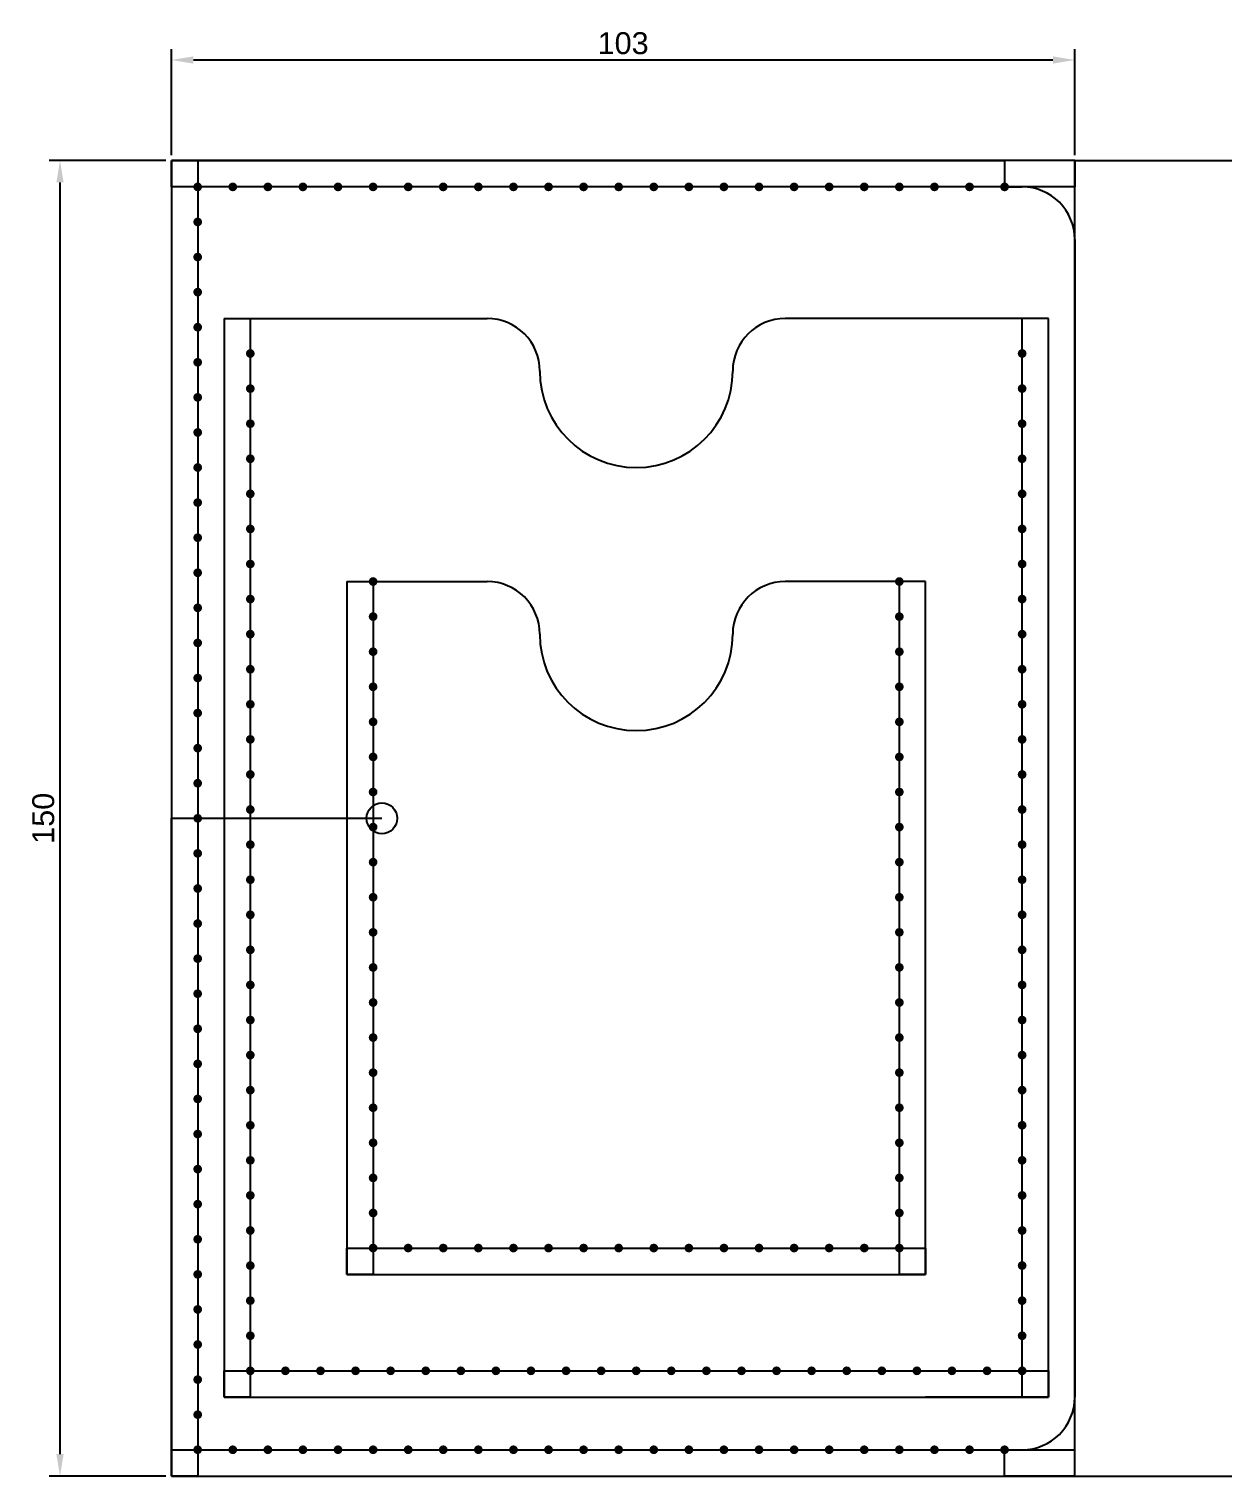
# Model space of a CAD drawing. Header units: millimetres. Extents: x 1335 to 6986, y 304 to 1543.
# Drawn here: x 1836.5 to 1972.6, y 325.8 to 490.8 of the extents above; entities that cross this region are included whole.
import ezdxf

# ---------------------------------------------------------------- set-up
doc = ezdxf.new("R2010")
doc.units = ezdxf.units.MM
doc.styles.get("Standard").update_dxf_attribs({"font": 'arial.ttf'})
doc.dimstyles.new('ISO-25', dxfattribs={"dimtxt": 2.5, "dimasz": 2.5, "dimexe": 1.25, "dimexo": 0.625, "dimtad": 1, "dimtxsty": 'Standard', "dimcen": 2.5, "dimadec": 0, "dimazin": 0, "dimtfac": 1, "dimtmove": 0, "dimatfit": 3, "dimfxl": 1, "dimarcsym": 0})

# ---------------------------------------------------------------- blocks, each defined once
blk = doc.blocks.new('*D58')
at = {"color": 0, "lineweight": -2, "transparency": 16777216}
for p, q in [((1852.11, 475.77), (1838.79, 475.77)), ((1840.04, 328.27), (1840.04, 473.27)), ((1852.11, 325.77), (1838.79, 325.77))]:
    blk.add_line(p, q, dxfattribs=at)
at = {"color": 0, "transparency": 16777216}
for points in [[(1839.62, 473.27), (1840.45, 473.27), (1840.04, 475.77)], [(1839.62, 328.27), (1840.45, 328.27), (1840.04, 325.77)]]:
    blk.add_solid(points, dxfattribs=at)
at = {"layer": 'Defpoints', "color": 0, "transparency": 16777216}
for p in [(1840.04, 475.77), (1852.74, 475.77), (1852.74, 325.77)]:
    blk.add_point(p, dxfattribs=at)
at = {"color": 0, "transparency": 16777216, "insert": (1838.14, 400.77), "char_height": 2.5, "attachment_point": 5, "rotation": 90}
blk.add_mtext('150', dxfattribs=at)
blk = doc.blocks.new('*D59')
at = {"color": 0, "lineweight": -2, "transparency": 16777216}
for p, q in [((1852.74, 476.39), (1852.74, 488.49)), ((1955.74, 476.39), (1955.74, 488.49)), ((1855.24, 487.24), (1953.24, 487.24))]:
    blk.add_line(p, q, dxfattribs=at)
at = {"color": 0, "transparency": 16777216}
for points in [[(1855.24, 487.65), (1855.24, 486.82), (1852.74, 487.24)], [(1953.24, 487.65), (1953.24, 486.82), (1955.74, 487.24)]]:
    blk.add_solid(points, dxfattribs=at)
at = {"layer": 'Defpoints', "color": 0, "transparency": 16777216}
for p in [(1955.74, 487.24), (1852.74, 475.77), (1955.74, 475.77)]:
    blk.add_point(p, dxfattribs=at)
at = {"color": 0, "transparency": 16777216, "insert": (1904.24, 489.14), "char_height": 2.5, "attachment_point": 5}
blk.add_mtext('103', dxfattribs=at)

msp = doc.modelspace()

# ---------------------------------------------------------------- hatches: boundary and pattern name
h = msp.add_hatch(color=256)
h.dxf.hatch_style = 1
h.paths.add_polyline_path([(1856.235, 472.768, 1), (1855.235, 472.768, 1)])
h = msp.add_hatch(color=256)
h.dxf.hatch_style = 1
h.paths.add_polyline_path([(1860.235, 472.768, 1), (1859.235, 472.768, 1)])
h = msp.add_hatch(color=256)
h.dxf.hatch_style = 1
h.paths.add_polyline_path([(1864.235, 472.768, 1), (1863.235, 472.768, 1)])
h = msp.add_hatch(color=256)
h.dxf.hatch_style = 1
h.paths.add_polyline_path([(1868.235, 472.768, 1), (1867.235, 472.768, 1)])
h = msp.add_hatch(color=256)
h.dxf.hatch_style = 1
h.paths.add_polyline_path([(1872.235, 472.768, 1), (1871.235, 472.768, 1)])
h = msp.add_hatch(color=256)
h.dxf.hatch_style = 1
h.paths.add_polyline_path([(1876.235, 472.768, 1), (1875.235, 472.768, 1)])
h = msp.add_hatch(color=256)
h.dxf.hatch_style = 1
h.paths.add_polyline_path([(1880.235, 472.768, 1), (1879.235, 472.768, 1)])
h = msp.add_hatch(color=256)
h.dxf.hatch_style = 1
h.paths.add_polyline_path([(1884.235, 472.768, 1), (1883.235, 472.768, 1)])
h = msp.add_hatch(color=256)
h.dxf.hatch_style = 1
h.paths.add_polyline_path([(1888.235, 472.768, 1), (1887.235, 472.768, 1)])
h = msp.add_hatch(color=256)
h.dxf.hatch_style = 1
h.paths.add_polyline_path([(1892.235, 472.768, 1), (1891.235, 472.768, 1)])
h = msp.add_hatch(color=256)
h.dxf.hatch_style = 1
h.paths.add_polyline_path([(1896.235, 472.768, 1), (1895.235, 472.768, 1)])
h = msp.add_hatch(color=256)
h.dxf.hatch_style = 1
h.paths.add_polyline_path([(1900.235, 472.768, 1), (1899.235, 472.768, 1)])
h = msp.add_hatch(color=256)
h.dxf.hatch_style = 1
h.paths.add_polyline_path([(1904.235, 472.768, 1), (1903.235, 472.768, 1)])
h = msp.add_hatch(color=256)
h.dxf.hatch_style = 1
h.paths.add_polyline_path([(1908.235, 472.768, 1), (1907.235, 472.768, 1)])
h = msp.add_hatch(color=256)
h.dxf.hatch_style = 1
h.paths.add_polyline_path([(1912.235, 472.768, 1), (1911.235, 472.768, 1)])
h = msp.add_hatch(color=256)
h.dxf.hatch_style = 1
h.paths.add_polyline_path([(1916.235, 472.768, 1), (1915.235, 472.768, 1)])
h = msp.add_hatch(color=256)
h.dxf.hatch_style = 1
h.paths.add_polyline_path([(1920.235, 472.768, 1), (1919.235, 472.768, 1)])
h = msp.add_hatch(color=256)
h.dxf.hatch_style = 1
h.paths.add_polyline_path([(1924.235, 472.768, 1), (1923.235, 472.768, 1)])
h = msp.add_hatch(color=256)
h.dxf.hatch_style = 1
h.paths.add_polyline_path([(1928.235, 472.768, 1), (1927.235, 472.768, 1)])
h = msp.add_hatch(color=256)
h.dxf.hatch_style = 1
h.paths.add_polyline_path([(1932.235, 472.768, 1), (1931.235, 472.768, 1)])
h = msp.add_hatch(color=256)
h.dxf.hatch_style = 1
h.paths.add_polyline_path([(1936.235, 472.768, 1), (1935.235, 472.768, 1)])
h = msp.add_hatch(color=256)
h.dxf.hatch_style = 1
h.paths.add_polyline_path([(1940.235, 472.768, 1), (1939.235, 472.768, 1)])
h = msp.add_hatch(color=256)
h.dxf.hatch_style = 1
h.paths.add_polyline_path([(1944.235, 472.768, 1), (1943.235, 472.768, 1)])
h = msp.add_hatch(color=256)
h.dxf.hatch_style = 1
h.paths.add_polyline_path([(1948.235, 472.768, 1), (1947.235, 472.768, 1)])
h = msp.add_hatch(color=256)
h.dxf.hatch_style = 1
h.paths.add_polyline_path([(1856.235, 468.768, 1), (1855.235, 468.768, 1)])
h = msp.add_hatch(color=256)
h.dxf.hatch_style = 1
h.paths.add_polyline_path([(1856.235, 464.768, 1), (1855.235, 464.768, 1)])
h = msp.add_hatch(color=256)
h.dxf.hatch_style = 1
h.paths.add_polyline_path([(1856.235, 460.768, 1), (1855.235, 460.768, 1)])
h = msp.add_hatch(color=256)
h.dxf.hatch_style = 1
h.paths.add_polyline_path([(1856.235, 456.768, 1), (1855.235, 456.768, 1)])
h = msp.add_hatch(color=256)
h.dxf.hatch_style = 1
h.paths.add_polyline_path([(1862.235, 453.768, 1), (1861.235, 453.768, 1)])
h = msp.add_hatch(color=256)
h.dxf.hatch_style = 1
h.paths.add_polyline_path([(1950.235, 453.768, 1), (1949.235, 453.768, 1)])
h = msp.add_hatch(color=256)
h.dxf.hatch_style = 1
h.paths.add_polyline_path([(1856.235, 452.768, 1), (1855.235, 452.768, 1)])
h = msp.add_hatch(color=256)
h.dxf.hatch_style = 1
h.paths.add_polyline_path([(1856.235, 448.768, 1), (1855.235, 448.768, 1)])
h = msp.add_hatch(color=256)
h.dxf.hatch_style = 1
h.paths.add_polyline_path([(1862.235, 449.768, 1), (1861.235, 449.768, 1)])
h = msp.add_hatch(color=256)
h.dxf.hatch_style = 1
h.paths.add_polyline_path([(1950.235, 449.768, 1), (1949.235, 449.768, 1)])
h = msp.add_hatch(color=256)
h.dxf.hatch_style = 1
h.paths.add_polyline_path([(1862.235, 445.768, 1), (1861.235, 445.768, 1)])
h = msp.add_hatch(color=256)
h.dxf.hatch_style = 1
h.paths.add_polyline_path([(1950.235, 445.768, 1), (1949.235, 445.768, 1)])
h = msp.add_hatch(color=256)
h.dxf.hatch_style = 1
h.paths.add_polyline_path([(1856.235, 444.768, 1), (1855.235, 444.768, 1)])
h = msp.add_hatch(color=256)
h.dxf.hatch_style = 1
h.paths.add_polyline_path([(1862.235, 441.768, 1), (1861.235, 441.768, 1)])
h = msp.add_hatch(color=256)
h.dxf.hatch_style = 1
h.paths.add_polyline_path([(1950.235, 441.768, 1), (1949.235, 441.768, 1)])
h = msp.add_hatch(color=256)
h.dxf.hatch_style = 1
h.paths.add_polyline_path([(1856.235, 440.768, 1), (1855.235, 440.768, 1)])
h = msp.add_hatch(color=256)
h.dxf.hatch_style = 1
h.paths.add_polyline_path([(1862.235, 437.768, 1), (1861.235, 437.768, 1)])
h = msp.add_hatch(color=256)
h.dxf.hatch_style = 1
h.paths.add_polyline_path([(1950.235, 437.768, 1), (1949.235, 437.768, 1)])
h = msp.add_hatch(color=256)
h.dxf.hatch_style = 1
h.paths.add_polyline_path([(1856.235, 436.768, 1), (1855.235, 436.768, 1)])
h = msp.add_hatch(color=256)
h.dxf.hatch_style = 1
h.paths.add_polyline_path([(1862.235, 433.768, 1), (1861.235, 433.768, 1)])
h = msp.add_hatch(color=256)
h.dxf.hatch_style = 1
h.paths.add_polyline_path([(1950.235, 433.768, 1), (1949.235, 433.768, 1)])
h = msp.add_hatch(color=256)
h.dxf.hatch_style = 1
h.paths.add_polyline_path([(1856.235, 432.768, 1), (1855.235, 432.768, 1)])
h = msp.add_hatch(color=256)
h.dxf.hatch_style = 1
h.paths.add_polyline_path([(1856.235, 428.768, 1), (1855.235, 428.768, 1)])
h = msp.add_hatch(color=256)
h.dxf.hatch_style = 1
h.paths.add_polyline_path([(1862.235, 429.768, 1), (1861.235, 429.768, 1)])
h = msp.add_hatch(color=256)
h.dxf.hatch_style = 1
h.paths.add_polyline_path([(1950.235, 429.768, 1), (1949.235, 429.768, 1)])
h = msp.add_hatch(color=256)
h.dxf.hatch_style = 1
h.paths.add_polyline_path([(1876.235, 427.768, 1), (1875.235, 427.768, 1)])
h = msp.add_hatch(color=256)
h.dxf.hatch_style = 1
h.paths.add_polyline_path([(1936.235, 427.768, 1), (1935.235, 427.768, 1)])
h = msp.add_hatch(color=256)
h.dxf.hatch_style = 1
h.paths.add_polyline_path([(1862.235, 425.768, 1), (1861.235, 425.768, 1)])
h = msp.add_hatch(color=256)
h.dxf.hatch_style = 1
h.paths.add_polyline_path([(1950.235, 425.768, 1), (1949.235, 425.768, 1)])
h = msp.add_hatch(color=256)
h.dxf.hatch_style = 1
h.paths.add_polyline_path([(1856.235, 424.768, 1), (1855.235, 424.768, 1)])
h = msp.add_hatch(color=256)
h.dxf.hatch_style = 1
h.paths.add_polyline_path([(1876.235, 423.768, 1), (1875.235, 423.768, 1)])
h = msp.add_hatch(color=256)
h.dxf.hatch_style = 1
h.paths.add_polyline_path([(1936.235, 423.768, 1), (1935.235, 423.768, 1)])
h = msp.add_hatch(color=256)
h.dxf.hatch_style = 1
h.paths.add_polyline_path([(1856.235, 420.768, 1), (1855.235, 420.768, 1)])
h = msp.add_hatch(color=256)
h.dxf.hatch_style = 1
h.paths.add_polyline_path([(1862.235, 421.768, 1), (1861.235, 421.768, 1)])
h = msp.add_hatch(color=256)
h.dxf.hatch_style = 1
h.paths.add_polyline_path([(1950.235, 421.768, 1), (1949.235, 421.768, 1)])
h = msp.add_hatch(color=256)
h.dxf.hatch_style = 1
h.paths.add_polyline_path([(1876.235, 419.768, 1), (1875.235, 419.768, 1)])
h = msp.add_hatch(color=256)
h.dxf.hatch_style = 1
h.paths.add_polyline_path([(1936.235, 419.768, 1), (1935.235, 419.768, 1)])
h = msp.add_hatch(color=256)
h.dxf.hatch_style = 1
h.paths.add_polyline_path([(1862.235, 417.768, 1), (1861.235, 417.768, 1)])
h = msp.add_hatch(color=256)
h.dxf.hatch_style = 1
h.paths.add_polyline_path([(1950.235, 417.768, 1), (1949.235, 417.768, 1)])
h = msp.add_hatch(color=256)
h.dxf.hatch_style = 1
h.paths.add_polyline_path([(1856.235, 416.768, 1), (1855.235, 416.768, 1)])
h = msp.add_hatch(color=256)
h.dxf.hatch_style = 1
h.paths.add_polyline_path([(1876.235, 415.768, 1), (1875.235, 415.768, 1)])
h = msp.add_hatch(color=256)
h.dxf.hatch_style = 1
h.paths.add_polyline_path([(1936.235, 415.768, 1), (1935.235, 415.768, 1)])
h = msp.add_hatch(color=256)
h.dxf.hatch_style = 1
h.paths.add_polyline_path([(1862.235, 413.768, 1), (1861.235, 413.768, 1)])
h = msp.add_hatch(color=256)
h.dxf.hatch_style = 1
h.paths.add_polyline_path([(1950.235, 413.768, 1), (1949.235, 413.768, 1)])
h = msp.add_hatch(color=256)
h.dxf.hatch_style = 1
h.paths.add_polyline_path([(1856.235, 412.768, 1), (1855.235, 412.768, 1)])
h = msp.add_hatch(color=256)
h.dxf.hatch_style = 1
h.paths.add_polyline_path([(1876.235, 411.768, 1), (1875.235, 411.768, 1)])
h = msp.add_hatch(color=256)
h.dxf.hatch_style = 1
h.paths.add_polyline_path([(1936.235, 411.768, 1), (1935.235, 411.768, 1)])
h = msp.add_hatch(color=256)
h.dxf.hatch_style = 1
h.paths.add_polyline_path([(1856.235, 408.768, 1), (1855.235, 408.768, 1)])
h = msp.add_hatch(color=256)
h.dxf.hatch_style = 1
h.paths.add_polyline_path([(1862.235, 409.768, 1), (1861.235, 409.768, 1)])
h = msp.add_hatch(color=256)
h.dxf.hatch_style = 1
h.paths.add_polyline_path([(1950.235, 409.768, 1), (1949.235, 409.768, 1)])
h = msp.add_hatch(color=256)
h.dxf.hatch_style = 1
h.paths.add_polyline_path([(1876.235, 407.768, 1), (1875.235, 407.768, 1)])
h = msp.add_hatch(color=256)
h.dxf.hatch_style = 1
h.paths.add_polyline_path([(1936.235, 407.768, 1), (1935.235, 407.768, 1)])
h = msp.add_hatch(color=256)
h.dxf.hatch_style = 1
h.paths.add_polyline_path([(1862.235, 405.768, 1), (1861.235, 405.768, 1)])
h = msp.add_hatch(color=256)
h.dxf.hatch_style = 1
h.paths.add_polyline_path([(1950.235, 405.768, 1), (1949.235, 405.768, 1)])
h = msp.add_hatch(color=256)
h.dxf.hatch_style = 1
h.paths.add_polyline_path([(1856.235, 404.768, 1), (1855.235, 404.768, 1)])
h = msp.add_hatch(color=256)
h.dxf.hatch_style = 1
h.paths.add_polyline_path([(1876.235, 403.768, 1), (1875.235, 403.768, 1)])
h = msp.add_hatch(color=256)
h.dxf.hatch_style = 1
h.paths.add_polyline_path([(1936.235, 403.768, 1), (1935.235, 403.768, 1)])
h = msp.add_hatch(color=256)
h.dxf.hatch_style = 1
h.paths.add_polyline_path([(1856.235, 400.768, 1), (1855.235, 400.768, 1)])
h = msp.add_hatch(color=256)
h.dxf.hatch_style = 1
h.paths.add_polyline_path([(1862.235, 401.768, 1), (1861.235, 401.768, 1)])
h = msp.add_hatch(color=256)
h.dxf.hatch_style = 1
h.paths.add_polyline_path([(1950.235, 401.768, 1), (1949.235, 401.768, 1)])
h = msp.add_hatch(color=256)
h.dxf.hatch_style = 1
h.paths.add_polyline_path([(1876.235, 399.768, 1), (1875.235, 399.768, 1)])
h = msp.add_hatch(color=256)
h.dxf.hatch_style = 1
h.paths.add_polyline_path([(1936.235, 399.768, 1), (1935.235, 399.768, 1)])
h = msp.add_hatch(color=256)
h.dxf.hatch_style = 1
h.paths.add_polyline_path([(1862.235, 397.768, 1), (1861.235, 397.768, 1)])
h = msp.add_hatch(color=256)
h.dxf.hatch_style = 1
h.paths.add_polyline_path([(1950.235, 397.768, 1), (1949.235, 397.768, 1)])
h = msp.add_hatch(color=256)
h.dxf.hatch_style = 1
h.paths.add_polyline_path([(1856.235, 396.768, 1), (1855.235, 396.768, 1)])
h = msp.add_hatch(color=256)
h.dxf.hatch_style = 1
h.paths.add_polyline_path([(1876.235, 395.768, 1), (1875.235, 395.768, 1)])
h = msp.add_hatch(color=256)
h.dxf.hatch_style = 1
h.paths.add_polyline_path([(1936.235, 395.768, 1), (1935.235, 395.768, 1)])
h = msp.add_hatch(color=256)
h.dxf.hatch_style = 1
h.paths.add_polyline_path([(1856.235, 392.768, 1), (1855.235, 392.768, 1)])
h = msp.add_hatch(color=256)
h.dxf.hatch_style = 1
h.paths.add_polyline_path([(1862.235, 393.768, 1), (1861.235, 393.768, 1)])
h = msp.add_hatch(color=256)
h.dxf.hatch_style = 1
h.paths.add_polyline_path([(1950.235, 393.768, 1), (1949.235, 393.768, 1)])
h = msp.add_hatch(color=256)
h.dxf.hatch_style = 1
h.paths.add_polyline_path([(1876.235, 391.768, 1), (1875.235, 391.768, 1)])
h = msp.add_hatch(color=256)
h.dxf.hatch_style = 1
h.paths.add_polyline_path([(1936.235, 391.768, 1), (1935.235, 391.768, 1)])
h = msp.add_hatch(color=256)
h.dxf.hatch_style = 1
h.paths.add_polyline_path([(1862.235, 389.768, 1), (1861.235, 389.768, 1)])
h = msp.add_hatch(color=256)
h.dxf.hatch_style = 1
h.paths.add_polyline_path([(1950.235, 389.768, 1), (1949.235, 389.768, 1)])
h = msp.add_hatch(color=256)
h.dxf.hatch_style = 1
h.paths.add_polyline_path([(1856.235, 388.768, 1), (1855.235, 388.768, 1)])
h = msp.add_hatch(color=256)
h.dxf.hatch_style = 1
h.paths.add_polyline_path([(1876.235, 387.768, 1), (1875.235, 387.768, 1)])
h = msp.add_hatch(color=256)
h.dxf.hatch_style = 1
h.paths.add_polyline_path([(1936.235, 387.768, 1), (1935.235, 387.768, 1)])
h = msp.add_hatch(color=256)
h.dxf.hatch_style = 1
h.paths.add_polyline_path([(1862.235, 385.768, 1), (1861.235, 385.768, 1)])
h = msp.add_hatch(color=256)
h.dxf.hatch_style = 1
h.paths.add_polyline_path([(1950.235, 385.768, 1), (1949.235, 385.768, 1)])
h = msp.add_hatch(color=256)
h.dxf.hatch_style = 1
h.paths.add_polyline_path([(1856.235, 384.768, 1), (1855.235, 384.768, 1)])
h = msp.add_hatch(color=256)
h.dxf.hatch_style = 1
h.paths.add_polyline_path([(1876.235, 383.768, 1), (1875.235, 383.768, 1)])
h = msp.add_hatch(color=256)
h.dxf.hatch_style = 1
h.paths.add_polyline_path([(1936.235, 383.768, 1), (1935.235, 383.768, 1)])
h = msp.add_hatch(color=256)
h.dxf.hatch_style = 1
h.paths.add_polyline_path([(1856.235, 380.768, 1), (1855.235, 380.768, 1)])
h = msp.add_hatch(color=256)
h.dxf.hatch_style = 1
h.paths.add_polyline_path([(1862.235, 381.768, 1), (1861.235, 381.768, 1)])
h = msp.add_hatch(color=256)
h.dxf.hatch_style = 1
h.paths.add_polyline_path([(1950.235, 381.768, 1), (1949.235, 381.768, 1)])
h = msp.add_hatch(color=256)
h.dxf.hatch_style = 1
h.paths.add_polyline_path([(1876.235, 379.768, 1), (1875.235, 379.768, 1)])
h = msp.add_hatch(color=256)
h.dxf.hatch_style = 1
h.paths.add_polyline_path([(1936.235, 379.768, 1), (1935.235, 379.768, 1)])
h = msp.add_hatch(color=256)
h.dxf.hatch_style = 1
h.paths.add_polyline_path([(1862.235, 377.768, 1), (1861.235, 377.768, 1)])
h = msp.add_hatch(color=256)
h.dxf.hatch_style = 1
h.paths.add_polyline_path([(1950.235, 377.768, 1), (1949.235, 377.768, 1)])
h = msp.add_hatch(color=256)
h.dxf.hatch_style = 1
h.paths.add_polyline_path([(1856.235, 376.768, 1), (1855.235, 376.768, 1)])
h = msp.add_hatch(color=256)
h.dxf.hatch_style = 1
h.paths.add_polyline_path([(1876.235, 375.768, 1), (1875.235, 375.768, 1)])
h = msp.add_hatch(color=256)
h.dxf.hatch_style = 1
h.paths.add_polyline_path([(1936.235, 375.768, 1), (1935.235, 375.768, 1)])
h = msp.add_hatch(color=256)
h.dxf.hatch_style = 1
h.paths.add_polyline_path([(1856.235, 372.768, 1), (1855.235, 372.768, 1)])
h = msp.add_hatch(color=256)
h.dxf.hatch_style = 1
h.paths.add_polyline_path([(1862.235, 373.768, 1), (1861.235, 373.768, 1)])
h = msp.add_hatch(color=256)
h.dxf.hatch_style = 1
h.paths.add_polyline_path([(1950.235, 373.768, 1), (1949.235, 373.768, 1)])
h = msp.add_hatch(color=256)
h.dxf.hatch_style = 1
h.paths.add_polyline_path([(1876.235, 371.768, 1), (1875.235, 371.768, 1)])
h = msp.add_hatch(color=256)
h.dxf.hatch_style = 1
h.paths.add_polyline_path([(1936.235, 371.768, 1), (1935.235, 371.768, 1)])
h = msp.add_hatch(color=256)
h.dxf.hatch_style = 1
h.paths.add_polyline_path([(1862.235, 369.768, 1), (1861.235, 369.768, 1)])
h = msp.add_hatch(color=256)
h.dxf.hatch_style = 1
h.paths.add_polyline_path([(1950.235, 369.768, 1), (1949.235, 369.768, 1)])
h = msp.add_hatch(color=256)
h.dxf.hatch_style = 1
h.paths.add_polyline_path([(1856.235, 368.768, 1), (1855.235, 368.768, 1)])
h = msp.add_hatch(color=256)
h.dxf.hatch_style = 1
h.paths.add_polyline_path([(1876.235, 367.768, 1), (1875.235, 367.768, 1)])
h = msp.add_hatch(color=256)
h.dxf.hatch_style = 1
h.paths.add_polyline_path([(1936.235, 367.768, 1), (1935.235, 367.768, 1)])
h = msp.add_hatch(color=256)
h.dxf.hatch_style = 1
h.paths.add_polyline_path([(1856.235, 364.768, 1), (1855.235, 364.768, 1)])
h = msp.add_hatch(color=256)
h.dxf.hatch_style = 1
h.paths.add_polyline_path([(1862.235, 365.768, 1), (1861.235, 365.768, 1)])
h = msp.add_hatch(color=256)
h.dxf.hatch_style = 1
h.paths.add_polyline_path([(1950.235, 365.768, 1), (1949.235, 365.768, 1)])
h = msp.add_hatch(color=256)
h.dxf.hatch_style = 1
h.paths.add_polyline_path([(1876.235, 363.768, 1), (1875.235, 363.768, 1)])
h = msp.add_hatch(color=256)
h.dxf.hatch_style = 1
h.paths.add_polyline_path([(1936.235, 363.768, 1), (1935.235, 363.768, 1)])
h = msp.add_hatch(color=256)
h.dxf.hatch_style = 1
h.paths.add_polyline_path([(1862.235, 361.768, 1), (1861.235, 361.768, 1)])
h = msp.add_hatch(color=256)
h.dxf.hatch_style = 1
h.paths.add_polyline_path([(1950.235, 361.768, 1), (1949.235, 361.768, 1)])
h = msp.add_hatch(color=256)
h.dxf.hatch_style = 1
h.paths.add_polyline_path([(1856.235, 360.768, 1), (1855.235, 360.768, 1)])
h = msp.add_hatch(color=256)
h.dxf.hatch_style = 1
h.paths.add_polyline_path([(1876.235, 359.768, 1), (1875.235, 359.768, 1)])
h = msp.add_hatch(color=256)
h.dxf.hatch_style = 1
h.paths.add_polyline_path([(1936.235, 359.768, 1), (1935.235, 359.768, 1)])
h = msp.add_hatch(color=256)
h.dxf.hatch_style = 1
h.paths.add_polyline_path([(1862.235, 357.768, 1), (1861.235, 357.768, 1)])
h = msp.add_hatch(color=256)
h.dxf.hatch_style = 1
h.paths.add_polyline_path([(1950.235, 357.768, 1), (1949.235, 357.768, 1)])
h = msp.add_hatch(color=256)
h.dxf.hatch_style = 1
h.paths.add_polyline_path([(1856.235, 356.768, 1), (1855.235, 356.768, 1)])
h = msp.add_hatch(color=256)
h.dxf.hatch_style = 1
h.paths.add_polyline_path([(1876.235, 355.768, 1), (1875.235, 355.768, 1)])
h = msp.add_hatch(color=256)
h.dxf.hatch_style = 1
h.paths.add_polyline_path([(1936.235, 355.768, 1), (1935.235, 355.768, 1)])
h = msp.add_hatch(color=256)
h.dxf.hatch_style = 1
h.paths.add_polyline_path([(1856.235, 352.768, 1), (1855.235, 352.768, 1)])
h = msp.add_hatch(color=256)
h.dxf.hatch_style = 1
h.paths.add_polyline_path([(1862.235, 353.768, 1), (1861.235, 353.768, 1)])
h = msp.add_hatch(color=256)
h.dxf.hatch_style = 1
h.paths.add_polyline_path([(1950.235, 353.768, 1), (1949.235, 353.768, 1)])
h = msp.add_hatch(color=256)
h.dxf.hatch_style = 1
h.paths.add_polyline_path([(1876.235, 351.768, 1), (1875.235, 351.768, 1)])
h = msp.add_hatch(color=256)
h.dxf.hatch_style = 1
h.paths.add_polyline_path([(1880.235, 351.768, 1), (1879.235, 351.768, 1)])
h = msp.add_hatch(color=256)
h.dxf.hatch_style = 1
h.paths.add_polyline_path([(1884.235, 351.768, 1), (1883.235, 351.768, 1)])
h = msp.add_hatch(color=256)
h.dxf.hatch_style = 1
h.paths.add_polyline_path([(1888.235, 351.768, 1), (1887.235, 351.768, 1)])
h = msp.add_hatch(color=256)
h.dxf.hatch_style = 1
h.paths.add_polyline_path([(1892.235, 351.768, 1), (1891.235, 351.768, 1)])
h = msp.add_hatch(color=256)
h.dxf.hatch_style = 1
h.paths.add_polyline_path([(1896.235, 351.768, 1), (1895.235, 351.768, 1)])
h = msp.add_hatch(color=256)
h.dxf.hatch_style = 1
h.paths.add_polyline_path([(1900.235, 351.768, 1), (1899.235, 351.768, 1)])
h = msp.add_hatch(color=256)
h.dxf.hatch_style = 1
h.paths.add_polyline_path([(1904.235, 351.768, 1), (1903.235, 351.768, 1)])
h = msp.add_hatch(color=256)
h.dxf.hatch_style = 1
h.paths.add_polyline_path([(1908.235, 351.768, 1), (1907.235, 351.768, 1)])
h = msp.add_hatch(color=256)
h.dxf.hatch_style = 1
h.paths.add_polyline_path([(1912.235, 351.768, 1), (1911.235, 351.768, 1)])
h = msp.add_hatch(color=256)
h.dxf.hatch_style = 1
h.paths.add_polyline_path([(1916.235, 351.768, 1), (1915.235, 351.768, 1)])
h = msp.add_hatch(color=256)
h.dxf.hatch_style = 1
h.paths.add_polyline_path([(1920.235, 351.768, 1), (1919.235, 351.768, 1)])
h = msp.add_hatch(color=256)
h.dxf.hatch_style = 1
h.paths.add_polyline_path([(1924.235, 351.768, 1), (1923.235, 351.768, 1)])
h = msp.add_hatch(color=256)
h.dxf.hatch_style = 1
h.paths.add_polyline_path([(1928.235, 351.768, 1), (1927.235, 351.768, 1)])
h = msp.add_hatch(color=256)
h.dxf.hatch_style = 1
h.paths.add_polyline_path([(1932.235, 351.768, 1), (1931.235, 351.768, 1)])
h = msp.add_hatch(color=256)
h.dxf.hatch_style = 1
h.paths.add_polyline_path([(1936.235, 351.768, 1), (1935.235, 351.768, 1)])
h = msp.add_hatch(color=256)
h.dxf.hatch_style = 1
h.paths.add_polyline_path([(1936.235, 351.768, 1), (1935.235, 351.768, 1)])
h = msp.add_hatch(color=256)
h.dxf.hatch_style = 1
h.paths.add_polyline_path([(1862.235, 349.768, 1), (1861.235, 349.768, 1)])
h = msp.add_hatch(color=256)
h.dxf.hatch_style = 1
h.paths.add_polyline_path([(1950.235, 349.768, 1), (1949.235, 349.768, 1)])
h = msp.add_hatch(color=256)
h.dxf.hatch_style = 1
h.paths.add_polyline_path([(1856.235, 348.768, 1), (1855.235, 348.768, 1)])
h = msp.add_hatch(color=256)
h.dxf.hatch_style = 1
h.paths.add_polyline_path([(1856.235, 344.768, 1), (1855.235, 344.768, 1)])
h = msp.add_hatch(color=256)
h.dxf.hatch_style = 1
h.paths.add_polyline_path([(1862.235, 345.768, 1), (1861.235, 345.768, 1)])
h = msp.add_hatch(color=256)
h.dxf.hatch_style = 1
h.paths.add_polyline_path([(1950.235, 345.768, 1), (1949.235, 345.768, 1)])
h = msp.add_hatch(color=256)
h.dxf.hatch_style = 1
h.paths.add_polyline_path([(1862.235, 341.768, 1), (1861.235, 341.768, 1)])
h = msp.add_hatch(color=256)
h.dxf.hatch_style = 1
h.paths.add_polyline_path([(1950.235, 341.768, 1), (1949.235, 341.768, 1)])
h = msp.add_hatch(color=256)
h.dxf.hatch_style = 1
h.paths.add_polyline_path([(1856.235, 340.768, 1), (1855.235, 340.768, 1)])
h = msp.add_hatch(color=256)
h.dxf.hatch_style = 1
h.paths.add_polyline_path([(1856.235, 336.768, 1), (1855.235, 336.768, 1)])
h = msp.add_hatch(color=256)
h.dxf.hatch_style = 1
h.paths.add_polyline_path([(1862.235, 337.768, 1), (1861.235, 337.768, 1)])
h = msp.add_hatch(color=256)
h.dxf.hatch_style = 1
h.paths.add_polyline_path([(1866.235, 337.768, 1), (1865.235, 337.768, 1)])
h = msp.add_hatch(color=256)
h.dxf.hatch_style = 1
h.paths.add_polyline_path([(1870.235, 337.768, 1), (1869.235, 337.768, 1)])
h = msp.add_hatch(color=256)
h.dxf.hatch_style = 1
h.paths.add_polyline_path([(1874.235, 337.768, 1), (1873.235, 337.768, 1)])
h = msp.add_hatch(color=256)
h.dxf.hatch_style = 1
h.paths.add_polyline_path([(1878.235, 337.768, 1), (1877.235, 337.768, 1)])
h = msp.add_hatch(color=256)
h.dxf.hatch_style = 1
h.paths.add_polyline_path([(1882.235, 337.768, 1), (1881.235, 337.768, 1)])
h = msp.add_hatch(color=256)
h.dxf.hatch_style = 1
h.paths.add_polyline_path([(1886.235, 337.768, 1), (1885.235, 337.768, 1)])
h = msp.add_hatch(color=256)
h.dxf.hatch_style = 1
h.paths.add_polyline_path([(1890.235, 337.768, 1), (1889.235, 337.768, 1)])
h = msp.add_hatch(color=256)
h.dxf.hatch_style = 1
h.paths.add_polyline_path([(1894.235, 337.768, 1), (1893.235, 337.768, 1)])
h = msp.add_hatch(color=256)
h.dxf.hatch_style = 1
h.paths.add_polyline_path([(1898.235, 337.768, 1), (1897.235, 337.768, 1)])
h = msp.add_hatch(color=256)
h.dxf.hatch_style = 1
h.paths.add_polyline_path([(1902.235, 337.768, 1), (1901.235, 337.768, 1)])
h = msp.add_hatch(color=256)
h.dxf.hatch_style = 1
h.paths.add_polyline_path([(1906.235, 337.768, 1), (1905.235, 337.768, 1)])
h = msp.add_hatch(color=256)
h.dxf.hatch_style = 1
h.paths.add_polyline_path([(1910.235, 337.768, 1), (1909.235, 337.768, 1)])
h = msp.add_hatch(color=256)
h.dxf.hatch_style = 1
h.paths.add_polyline_path([(1914.235, 337.768, 1), (1913.235, 337.768, 1)])
h = msp.add_hatch(color=256)
h.dxf.hatch_style = 1
h.paths.add_polyline_path([(1918.235, 337.768, 1), (1917.235, 337.768, 1)])
h = msp.add_hatch(color=256)
h.dxf.hatch_style = 1
h.paths.add_polyline_path([(1922.235, 337.768, 1), (1921.235, 337.768, 1)])
h = msp.add_hatch(color=256)
h.dxf.hatch_style = 1
h.paths.add_polyline_path([(1926.235, 337.768, 1), (1925.235, 337.768, 1)])
h = msp.add_hatch(color=256)
h.dxf.hatch_style = 1
h.paths.add_polyline_path([(1930.235, 337.768, 1), (1929.235, 337.768, 1)])
h = msp.add_hatch(color=256)
h.dxf.hatch_style = 1
h.paths.add_polyline_path([(1934.235, 337.768, 1), (1933.235, 337.768, 1)])
h = msp.add_hatch(color=256)
h.dxf.hatch_style = 1
h.paths.add_polyline_path([(1938.235, 337.768, 1), (1937.235, 337.768, 1)])
h = msp.add_hatch(color=256)
h.dxf.hatch_style = 1
h.paths.add_polyline_path([(1942.235, 337.768, 1), (1941.235, 337.768, 1)])
h = msp.add_hatch(color=256)
h.dxf.hatch_style = 1
h.paths.add_polyline_path([(1946.235, 337.768, 1), (1945.235, 337.768, 1)])
h = msp.add_hatch(color=256)
h.dxf.hatch_style = 1
h.paths.add_polyline_path([(1950.235, 337.768, 1), (1949.235, 337.768, 1)])
h = msp.add_hatch(color=256)
h.dxf.hatch_style = 1
h.paths.add_polyline_path([(1856.235, 332.768, 1), (1855.235, 332.768, 1)])
h = msp.add_hatch(color=256)
h.dxf.hatch_style = 1
h.paths.add_polyline_path([(1856.235, 328.768, 1), (1855.235, 328.768, 1)])
h = msp.add_hatch(color=256)
h.dxf.hatch_style = 1
h.paths.add_polyline_path([(1860.235, 328.768, 1), (1859.235, 328.768, 1)])
h = msp.add_hatch(color=256)
h.dxf.hatch_style = 1
h.paths.add_polyline_path([(1864.235, 328.768, 1), (1863.235, 328.768, 1)])
h = msp.add_hatch(color=256)
h.dxf.hatch_style = 1
h.paths.add_polyline_path([(1868.235, 328.768, 1), (1867.235, 328.768, 1)])
h = msp.add_hatch(color=256)
h.dxf.hatch_style = 1
h.paths.add_polyline_path([(1872.235, 328.768, 1), (1871.235, 328.768, 1)])
h = msp.add_hatch(color=256)
h.dxf.hatch_style = 1
h.paths.add_polyline_path([(1876.235, 328.768, 1), (1875.235, 328.768, 1)])
h = msp.add_hatch(color=256)
h.dxf.hatch_style = 1
h.paths.add_polyline_path([(1880.235, 328.768, 1), (1879.235, 328.768, 1)])
h = msp.add_hatch(color=256)
h.dxf.hatch_style = 1
h.paths.add_polyline_path([(1884.235, 328.768, 1), (1883.235, 328.768, 1)])
h = msp.add_hatch(color=256)
h.dxf.hatch_style = 1
h.paths.add_polyline_path([(1888.235, 328.768, 1), (1887.235, 328.768, 1)])
h = msp.add_hatch(color=256)
h.dxf.hatch_style = 1
h.paths.add_polyline_path([(1892.235, 328.768, 1), (1891.235, 328.768, 1)])
h = msp.add_hatch(color=256)
h.dxf.hatch_style = 1
h.paths.add_polyline_path([(1896.235, 328.768, 1), (1895.235, 328.768, 1)])
h = msp.add_hatch(color=256)
h.dxf.hatch_style = 1
h.paths.add_polyline_path([(1900.235, 328.768, 1), (1899.235, 328.768, 1)])
h = msp.add_hatch(color=256)
h.dxf.hatch_style = 1
h.paths.add_polyline_path([(1904.235, 328.768, 1), (1903.235, 328.768, 1)])
h = msp.add_hatch(color=256)
h.dxf.hatch_style = 1
h.paths.add_polyline_path([(1908.235, 328.768, 1), (1907.235, 328.768, 1)])
h = msp.add_hatch(color=256)
h.dxf.hatch_style = 1
h.paths.add_polyline_path([(1912.235, 328.768, 1), (1911.235, 328.768, 1)])
h = msp.add_hatch(color=256)
h.dxf.hatch_style = 1
h.paths.add_polyline_path([(1916.235, 328.768, 1), (1915.235, 328.768, 1)])
h = msp.add_hatch(color=256)
h.dxf.hatch_style = 1
h.paths.add_polyline_path([(1920.235, 328.768, 1), (1919.235, 328.768, 1)])
h = msp.add_hatch(color=256)
h.dxf.hatch_style = 1
h.paths.add_polyline_path([(1924.235, 328.768, 1), (1923.235, 328.768, 1)])
h = msp.add_hatch(color=256)
h.dxf.hatch_style = 1
h.paths.add_polyline_path([(1928.235, 328.768, 1), (1927.235, 328.768, 1)])
h = msp.add_hatch(color=256)
h.dxf.hatch_style = 1
h.paths.add_polyline_path([(1932.235, 328.768, 1), (1931.235, 328.768, 1)])
h = msp.add_hatch(color=256)
h.dxf.hatch_style = 1
h.paths.add_polyline_path([(1936.235, 328.768, 1), (1935.235, 328.768, 1)])
h = msp.add_hatch(color=256)
h.dxf.hatch_style = 1
h.paths.add_polyline_path([(1940.235, 328.768, 1), (1939.235, 328.768, 1)])
h = msp.add_hatch(color=256)
h.dxf.hatch_style = 1
h.paths.add_polyline_path([(1944.235, 328.768, 1), (1943.235, 328.768, 1)])
h = msp.add_hatch(color=256)
h.dxf.hatch_style = 1
h.paths.add_polyline_path([(1948.235, 328.768, 1), (1947.235, 328.768, 1)])

# ---------------------------------------------------------------- linework, layer by layer
for p, q in [((1852.735, 475.768), (1852.735, 325.768)), ((1955.735, 475.768), (1852.735, 475.768)), ((1852.735, 472.768), (1852.735, 475.768)), ((1852.735, 475.768), (1855.735, 475.768)), ((1852.735, 475.768), (1852.735, 475.768)), ((1852.735, 475.768), (1858.735, 475.768)), ((1852.735, 475.768), (1947.735, 475.768)), ((1855.735, 475.768), (1855.735, 325.768)), ((1955.735, 475.768), (1947.735, 475.768)), ((1947.735, 475.768), (1947.735, 472.768)), ((1947.735, 475.768), (1947.735, 472.768)), ((1955.735, 325.768), (1955.735, 475.768)), ((1955.735, 475.768), (1955.735, 472.768)), ((1955.735, 475.768), (1975.735, 475.768)), ((1955.735, 472.768), (1852.735, 472.768)), ((1947.735, 472.768), (1949.735, 472.768)), ((1955.735, 466.768), (1955.735, 334.768)), ((1858.735, 457.768), (1858.735, 334.768)), ((1858.735, 457.768), (1861.735, 457.768)), ((1858.735, 457.768), (1888.735, 457.768)), ((1861.735, 457.768), (1861.735, 334.768)), ((1952.735, 457.768), (1922.735, 457.768)), ((1949.735, 334.768), (1949.735, 457.768)), ((1952.735, 334.768), (1952.735, 457.768)), ((1872.735, 427.768), (1872.735, 348.768)), ((1872.735, 427.768), (1875.735, 427.768)), ((1872.735, 427.768), (1888.735, 427.768)), ((1875.735, 427.768), (1875.735, 348.768)), ((1938.735, 427.768), (1922.735, 427.768)), ((1935.735, 348.768), (1935.735, 427.768)), ((1938.735, 348.768), (1938.735, 427.768)), ((1872.735, 348.768), (1872.735, 351.768)), ((1872.735, 351.768), (1938.735, 351.768)), ((1938.735, 351.768), (1938.735, 348.768)), ((1872.735, 348.768), (1938.735, 348.768)), ((1872.735, 348.768), (1938.735, 348.768)), ((1875.735, 348.768), (1872.735, 348.768)), ((1938.735, 348.768), (1935.735, 348.768)), ((1858.735, 334.768), (1858.735, 337.768)), ((1858.735, 337.768), (1952.735, 337.768)), ((1952.735, 337.768), (1952.735, 334.768)), ((1858.735, 334.768), (1952.735, 334.768)), ((1861.735, 334.768), (1858.735, 334.768)), ((1858.735, 334.768), (1872.735, 334.768)), ((1858.735, 334.768), (1952.735, 334.768)), ((1952.735, 334.768), (1938.735, 334.768)), ((1952.735, 334.768), (1949.735, 334.768)), ((1852.735, 325.768), (1852.735, 328.768)), ((1852.735, 328.768), (1955.735, 328.768)), ((1947.735, 325.768), (1947.735, 328.768)), ((1947.735, 325.768), (1947.735, 328.768)), ((1947.735, 328.768), (1949.735, 328.768)), ((1852.735, 325.768), (1955.735, 325.768)), ((1855.735, 325.768), (1852.735, 325.768)), ((1852.735, 325.768), (1947.735, 325.768)), ((1855.735, 325.768), (1858.735, 325.768)), ((1955.735, 325.768), (1947.735, 325.768)), ((1955.735, 325.768), (1952.735, 325.768)), ((1955.735, 325.768), (1975.735, 325.768))]:
    msp.add_line(p, q)
at = {"color": 3}
for p, q in [((1852.735, 325.768), (1852.735, 400.768)), ((1852.735, 400.768), (1876.735, 400.768))]:
    msp.add_line(p, q, dxfattribs=at)
msp.add_circle((1876.735, 400.768), 1.75)
for centre, radius, start, end in [((1949.735, 466.768), 6, 0, 90), ((1888.735, 451.768), 6, 0, 90), ((1922.735, 451.768), 6, 90, 180), ((1905.735, 451.768), 11, 180, 0), ((1888.735, 421.768), 6, 0, 90), ((1922.735, 421.768), 6, 90, 180), ((1905.735, 421.768), 11, 180, 0), ((1905.735, 421.768), 11, 180, 0), ((1949.735, 334.768), 6, 270, 0)]:
    msp.add_arc(centre, radius, start, end)

# ---------------------------------------------------------------- dimensions: what is measured, and where the dimension line sits
dim = msp.add_linear_dim(base=(1955.735, 487.237), p1=(1852.735, 475.768), p2=(1955.735, 475.768), dimstyle='ISO-25', dxfattribs=at)
dim.commit()
dim.dimension.update_dxf_attribs({"geometry": '*D59', "text_midpoint": (1904.235, 489.139)})
dim = msp.add_linear_dim(base=(1840.037, 475.768), p1=(1852.735, 325.768), p2=(1852.735, 475.768), angle=90, dimstyle='ISO-25', dxfattribs=at)
dim.commit()
dim.dimension.update_dxf_attribs({"geometry": '*D58', "text_midpoint": (1838.136, 400.768)})

doc.saveas('drawing.dxf')
